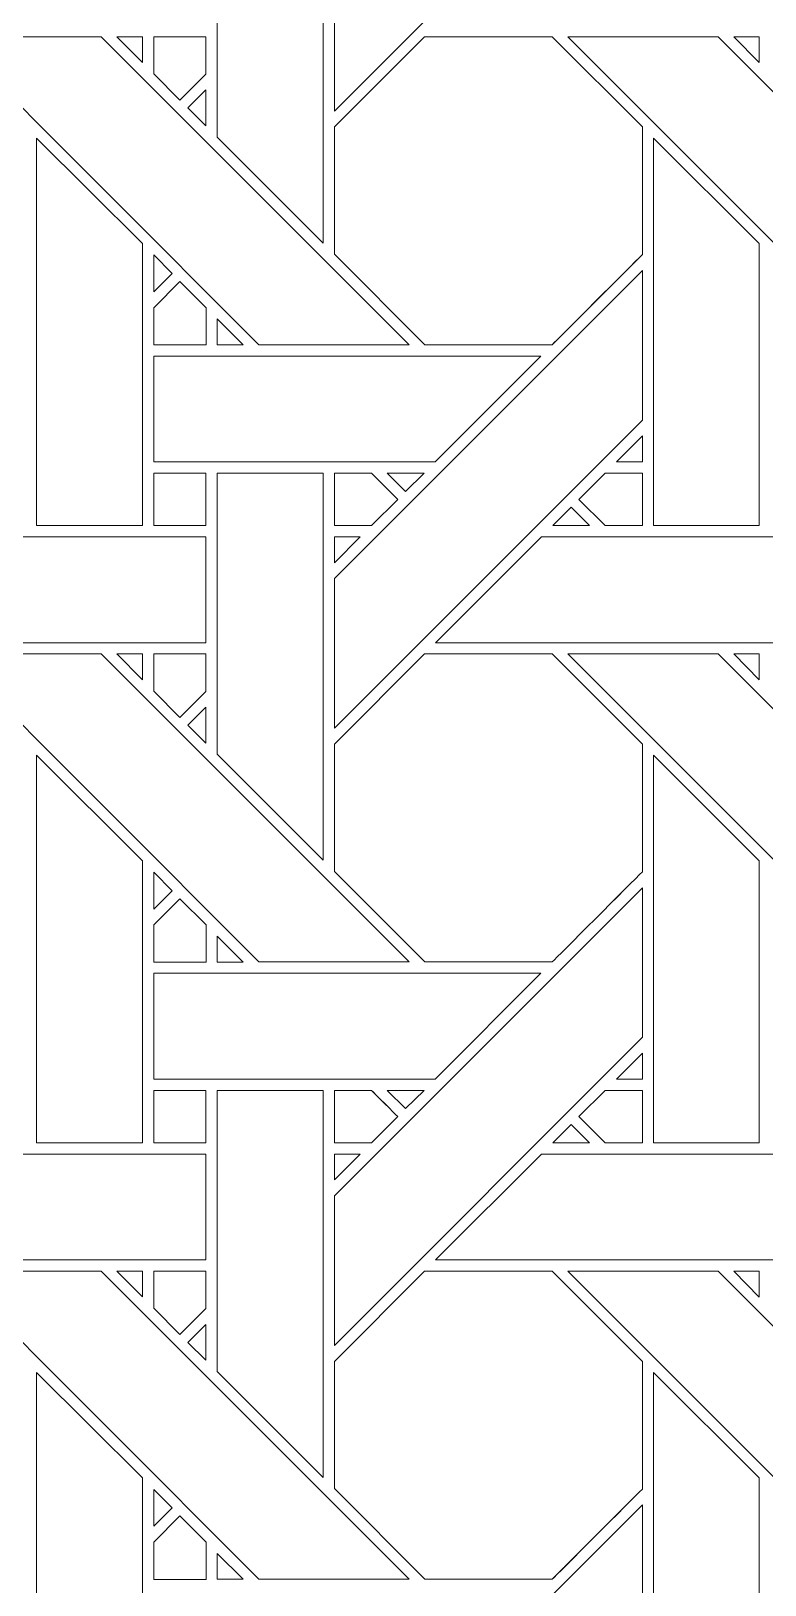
# Model space of a CAD drawing. Header units: inches. Extents: x 2.4 to 22.4, y -0.9 to 19.1.
# Drawn here: x 18.795 to 19.924, y 6.477 to 8.866 of the extents above; entities that cross this region are included whole.
import ezdxf

# ---------------------------------------------------------------- set-up
doc = ezdxf.new("R2010")
doc.units = ezdxf.units.IN
doc.header["$MEASUREMENT"] = 0
doc.layers.add('Design', color=7, linetype='Continuous', lineweight=0)

msp = doc.modelspace()

# ---------------------------------------------------------------- linework, layer by layer
at = {"layer": 'Design'}
for points, knots in [([(2.3829, 19.0948), (2.3829, 19.0948), (2.3829, -0.9052), (2.3829, -0.9052), (2.3829, -0.9052), (22.3829, -0.9052), (22.3829, -0.9052), (22.3829, -0.9052), (22.3829, 19.0948), (22.3829, 19.0948), (22.3829, 19.0948), (2.3829, 19.0948), (2.3829, 19.0948)], [0, 0, 0, 0, 1, 1, 1, 2, 2, 2, 3, 3, 3, 4, 4, 4, 4]), ([(3.3653, 18.1123), (3.3653, 18.1123), (3.3653, 0.0772), (3.3653, 0.0772), (3.3653, 0.0772), (21.4004, 0.0772), (21.4004, 0.0772), (21.4004, 0.0772), (21.4004, 18.1123), (21.4004, 18.1123), (21.4004, 18.1123), (3.3653, 18.1123), (3.3653, 18.1123)], [0, 0, 0, 0, 1, 1, 1, 2, 2, 2, 3, 3, 3, 4, 4, 4, 4]), ([(19.7352, 9.2166), (19.7352, 9.2166), (19.2615, 8.743), (19.2615, 8.743), (19.2615, 8.743), (19.2615, 8.9731), (19.2615, 8.9731), (19.2615, 8.9731), (19.7352, 9.4467), (19.7352, 9.4467), (19.7352, 9.4467), (19.7352, 9.2166), (19.7352, 9.2166)], [0, 0, 0, 0, 1, 1, 1, 2, 2, 2, 3, 3, 3, 4, 4, 4, 4]), ([(19.2443, 8.5401), (19.2443, 8.5401), (19.0814, 8.703), (19.0814, 8.703), (19.0814, 8.703), (19.0814, 9.1352), (19.0814, 9.1352), (19.0814, 9.1352), (19.2443, 9.1352), (19.2443, 9.1352), (19.2443, 9.1352), (19.2443, 8.5401), (19.2443, 8.5401)], [0, 0, 0, 0, 1, 1, 1, 2, 2, 2, 3, 3, 3, 4, 4, 4, 4]), ([(19.1455, 8.3837), (19.1455, 8.3837), (18.6719, 8.8573), (18.6719, 8.8573), (18.6719, 8.8573), (18.9029, 8.8573), (18.9029, 8.8573), (18.9029, 8.8573), (19.3765, 8.3837), (19.3765, 8.3837), (19.3765, 8.3837), (19.1455, 8.3837), (19.1455, 8.3837)], [0, 0, 0, 0, 1, 1, 1, 2, 2, 2, 3, 3, 3, 4, 4, 4, 4]), ([(18.9664, 8.8573), (18.9664, 8.8573), (18.9664, 8.8175), (18.9664, 8.8175), (18.9664, 8.8175), (18.927, 8.8573), (18.927, 8.8573), (18.927, 8.8573), (18.9664, 8.8573), (18.9664, 8.8573)], [0, 0, 0, 0, 1, 1, 1, 2, 2, 2, 3, 3, 3, 3]), ([(19.0639, 8.8573), (19.0639, 8.8573), (19.0639, 8.7997), (19.0639, 8.7997), (19.0639, 8.7997), (19.024, 8.7598), (19.024, 8.7598), (19.024, 8.7598), (18.9837, 8.8001), (18.9837, 8.8001), (18.9837, 8.8001), (18.9837, 8.8573), (18.9837, 8.8573), (18.9837, 8.8573), (19.0639, 8.8573), (19.0639, 8.8573)], [0, 0, 0, 0, 1, 1, 1, 2, 2, 2, 3, 3, 3, 4, 4, 4, 5, 5, 5, 5]), ([(19.024, 8.7598), (19.024, 8.7598), (18.9837, 8.8001), (18.9837, 8.8001), (18.9837, 8.8001), (18.9837, 8.8573), (18.9837, 8.8573), (18.9837, 8.8573), (19.0639, 8.8573), (19.0639, 8.8573), (19.0639, 8.8573), (19.0639, 8.7997), (19.0639, 8.7997), (19.0639, 8.7997), (19.024, 8.7598), (19.024, 8.7598)], [0, 0, 0, 0, 1, 1, 1, 2, 2, 2, 3, 3, 3, 4, 4, 4, 5, 5, 5, 5]), ([(19.4002, 8.8573), (19.4002, 8.8573), (19.5965, 8.8573), (19.5965, 8.8573), (19.5965, 8.8573), (19.7352, 8.7186), (19.7352, 8.7186), (19.7352, 8.7186), (19.7352, 8.5224), (19.7352, 8.5224), (19.7174, 8.5045), (19.6055, 8.3927), (19.5965, 8.3837), (19.5965, 8.3837), (19.4008, 8.3837), (19.4008, 8.3837), (19.4008, 8.3837), (19.2615, 8.5229), (19.2615, 8.5229), (19.2615, 8.5229), (19.2615, 8.7186), (19.2615, 8.7186), (19.2615, 8.7186), (19.4002, 8.8573), (19.4002, 8.8573)], [0, 0, 0, 0, 1, 1, 1, 2, 2, 2, 3, 3, 3, 4, 4, 4, 5, 5, 5, 6, 6, 6, 7, 7, 7, 8, 8, 8, 8]), ([(19.7352, 8.5224), (19.7171, 8.5042), (19.6053, 8.3925), (19.5965, 8.3837), (19.5965, 8.3837), (19.4008, 8.3837), (19.4008, 8.3837), (19.4008, 8.3837), (19.2615, 8.5229), (19.2615, 8.5229), (19.2615, 8.5229), (19.2615, 8.7186), (19.2615, 8.7186), (19.2615, 8.7186), (19.4002, 8.8573), (19.4002, 8.8573), (19.4002, 8.8573), (19.5965, 8.8573), (19.5965, 8.8573), (19.5965, 8.8573), (19.7352, 8.7186), (19.7352, 8.7186), (19.7352, 8.7186), (19.7352, 8.5224), (19.7352, 8.5224)], [0, 0, 0, 0, 1, 1, 1, 2, 2, 2, 3, 3, 3, 4, 4, 4, 5, 5, 5, 6, 6, 6, 7, 7, 7, 8, 8, 8, 8]), ([(20.0942, 8.3837), (20.0942, 8.3837), (19.6206, 8.8573), (19.6206, 8.8573), (19.6206, 8.8573), (19.8516, 8.8573), (19.8516, 8.8573), (19.8516, 8.8573), (20.3252, 8.3837), (20.3252, 8.3837), (20.3252, 8.3837), (20.0942, 8.3837), (20.0942, 8.3837)], [0, 0, 0, 0, 1, 1, 1, 2, 2, 2, 3, 3, 3, 4, 4, 4, 4]), ([(19.9151, 8.8573), (19.9151, 8.8573), (19.9151, 8.8175), (19.9151, 8.8175), (19.9151, 8.8175), (19.8757, 8.8573), (19.8757, 8.8573), (19.8757, 8.8573), (19.9151, 8.8573), (19.9151, 8.8573)], [0, 0, 0, 0, 1, 1, 1, 2, 2, 2, 3, 3, 3, 3]), ([(19.0639, 8.7755), (19.0639, 8.7755), (19.0639, 8.7203), (19.0639, 8.7203), (19.0639, 8.7203), (19.0361, 8.7477), (19.0361, 8.7477), (19.0361, 8.7477), (19.0639, 8.7755), (19.0639, 8.7755)], [0, 0, 0, 0, 1, 1, 1, 2, 2, 2, 3, 3, 3, 3]), ([(18.8036, 8.1057), (18.8036, 8.1057), (18.8036, 8.7015), (18.8036, 8.7015), (18.8036, 8.7015), (18.9663, 8.5394), (18.9663, 8.5394), (18.9663, 8.5394), (18.9663, 8.1057), (18.9663, 8.1057), (18.9663, 8.1057), (18.8036, 8.1057), (18.8036, 8.1057)], [0, 0, 0, 0, 1, 1, 1, 2, 2, 2, 3, 3, 3, 4, 4, 4, 4]), ([(19.7523, 8.1057), (19.7523, 8.1057), (19.7523, 8.7015), (19.7523, 8.7015), (19.7523, 8.7015), (19.9151, 8.5394), (19.9151, 8.5394), (19.9151, 8.5394), (19.9151, 8.1057), (19.9151, 8.1057), (19.9151, 8.1057), (19.7523, 8.1057), (19.7523, 8.1057)], [0, 0, 0, 0, 1, 1, 1, 2, 2, 2, 3, 3, 3, 4, 4, 4, 4]), ([(18.9836, 8.4651), (18.9836, 8.4651), (18.9836, 8.5219), (18.9836, 8.5219), (18.9836, 8.5219), (19.0118, 8.4933), (19.0118, 8.4933), (19.0118, 8.4933), (18.9836, 8.4651), (18.9836, 8.4651)], [0, 0, 0, 0, 1, 1, 1, 2, 2, 2, 3, 3, 3, 3]), ([(18.9837, 8.3834), (18.9837, 8.3834), (18.9837, 8.4407), (18.9837, 8.4407), (18.9837, 8.4407), (19.024, 8.4811), (19.024, 8.4811), (19.024, 8.4811), (19.0643, 8.4407), (19.0643, 8.4407), (19.0643, 8.4407), (19.0643, 8.3834), (19.0643, 8.3834), (19.0643, 8.3834), (18.9837, 8.3834), (18.9837, 8.3834)], [0, 0, 0, 0, 1, 1, 1, 2, 2, 2, 3, 3, 3, 4, 4, 4, 5, 5, 5, 5]), ([(19.024, 8.4811), (19.024, 8.4811), (19.0643, 8.4407), (19.0643, 8.4407), (19.0643, 8.4407), (19.0643, 8.3834), (19.0643, 8.3834), (19.0643, 8.3834), (18.9837, 8.3834), (18.9837, 8.3834), (18.9837, 8.3834), (18.9837, 8.4407), (18.9837, 8.4407), (18.9837, 8.4407), (19.024, 8.4811), (19.024, 8.4811)], [0, 0, 0, 0, 1, 1, 1, 2, 2, 2, 3, 3, 3, 4, 4, 4, 5, 5, 5, 5]), ([(19.7352, 8.2679), (19.7352, 8.2679), (19.2615, 7.7943), (19.2615, 7.7943), (19.2615, 7.7943), (19.2615, 8.0244), (19.2615, 8.0244), (19.2615, 8.0244), (19.7352, 8.498), (19.7352, 8.498), (19.7352, 8.498), (19.7352, 8.2679), (19.7352, 8.2679)], [0, 0, 0, 0, 1, 1, 1, 2, 2, 2, 3, 3, 3, 4, 4, 4, 4]), ([(19.0815, 8.3837), (19.0815, 8.3837), (19.0815, 8.4235), (19.0815, 8.4235), (19.0815, 8.4235), (19.1213, 8.3837), (19.1213, 8.3837), (19.1213, 8.3837), (19.0815, 8.3837), (19.0815, 8.3837)], [0, 0, 0, 0, 1, 1, 1, 2, 2, 2, 3, 3, 3, 3]), ([(18.9836, 8.2037), (18.9836, 8.2037), (18.9836, 8.3664), (18.9836, 8.3664), (18.9836, 8.3664), (19.5793, 8.3664), (19.5793, 8.3664), (19.5793, 8.3664), (19.4166, 8.2037), (19.4166, 8.2037), (19.4166, 8.2037), (18.9836, 8.2037), (18.9836, 8.2037)], [0, 0, 0, 0, 1, 1, 1, 2, 2, 2, 3, 3, 3, 4, 4, 4, 4]), ([(19.6954, 8.2038), (19.6954, 8.2038), (19.7352, 8.2435), (19.7352, 8.2435), (19.7352, 8.2435), (19.7352, 8.2038), (19.7352, 8.2038), (19.7352, 8.2038), (19.6954, 8.2038), (19.6954, 8.2038)], [0, 0, 0, 0, 1, 1, 1, 2, 2, 2, 3, 3, 3, 3]), ([(18.9837, 8.1865), (18.9837, 8.1865), (19.0639, 8.1865), (19.0639, 8.1865), (19.0639, 8.1865), (19.0639, 8.1057), (19.0639, 8.1057), (19.0639, 8.1057), (18.9837, 8.1057), (18.9837, 8.1057), (18.9837, 8.1057), (18.9837, 8.1865), (18.9837, 8.1865)], [0, 0, 0, 0, 1, 1, 1, 2, 2, 2, 3, 3, 3, 4, 4, 4, 4]), ([(18.9837, 8.1057), (18.9837, 8.1057), (18.9837, 8.1865), (18.9837, 8.1865), (18.9837, 8.1865), (19.0639, 8.1865), (19.0639, 8.1865), (19.0639, 8.1865), (19.0639, 8.1057), (19.0639, 8.1057), (19.0639, 8.1057), (18.9837, 8.1057), (18.9837, 8.1057)], [0, 0, 0, 0, 1, 1, 1, 2, 2, 2, 3, 3, 3, 4, 4, 4, 4]), ([(19.2443, 7.5914), (19.2443, 7.5914), (19.0814, 7.7543), (19.0814, 7.7543), (19.0814, 7.7543), (19.0814, 8.1865), (19.0814, 8.1865), (19.0814, 8.1865), (19.2443, 8.1865), (19.2443, 8.1865), (19.2443, 8.1865), (19.2443, 7.5914), (19.2443, 7.5914)], [0, 0, 0, 0, 1, 1, 1, 2, 2, 2, 3, 3, 3, 4, 4, 4, 4]), ([(19.3186, 8.1865), (19.3237, 8.1813), (19.3545, 8.1505), (19.3589, 8.1461), (19.3589, 8.1461), (19.3185, 8.1057), (19.3185, 8.1057), (19.3185, 8.1057), (19.2615, 8.1057), (19.2615, 8.1057), (19.2615, 8.1057), (19.2615, 8.1865), (19.2615, 8.1865), (19.2615, 8.1865), (19.3186, 8.1865), (19.3186, 8.1865)], [0, 0, 0, 0, 1, 1, 1, 2, 2, 2, 3, 3, 3, 4, 4, 4, 5, 5, 5, 5]), ([(19.2615, 8.1057), (19.2615, 8.1057), (19.2615, 8.1865), (19.2615, 8.1865), (19.2615, 8.1865), (19.3186, 8.1865), (19.3186, 8.1865), (19.3239, 8.1812), (19.3547, 8.1503), (19.3589, 8.1461), (19.3589, 8.1461), (19.3185, 8.1057), (19.3185, 8.1057), (19.3185, 8.1057), (19.2615, 8.1057), (19.2615, 8.1057)], [0, 0, 0, 0, 1, 1, 1, 2, 2, 2, 3, 3, 3, 4, 4, 4, 5, 5, 5, 5]), ([(19.3429, 8.1865), (19.3429, 8.1865), (19.3994, 8.1865), (19.3994, 8.1865), (19.3994, 8.1865), (19.3711, 8.1583), (19.3711, 8.1583), (19.3711, 8.1583), (19.3429, 8.1865), (19.3429, 8.1865)], [0, 0, 0, 0, 1, 1, 1, 2, 2, 2, 3, 3, 3, 3]), ([(19.6781, 8.1057), (19.6781, 8.1057), (19.6377, 8.1461), (19.6377, 8.1461), (19.6377, 8.1461), (19.6782, 8.1865), (19.6782, 8.1865), (19.6782, 8.1865), (19.7352, 8.1865), (19.7352, 8.1865), (19.7352, 8.1865), (19.7352, 8.1057), (19.7352, 8.1057), (19.7352, 8.1057), (19.6781, 8.1057), (19.6781, 8.1057)], [0, 0, 0, 0, 1, 1, 1, 2, 2, 2, 3, 3, 3, 4, 4, 4, 5, 5, 5, 5]), ([(19.7352, 8.1057), (19.7352, 8.1057), (19.6781, 8.1057), (19.6781, 8.1057), (19.6781, 8.1057), (19.6377, 8.1461), (19.6377, 8.1461), (19.6377, 8.1461), (19.6782, 8.1865), (19.6782, 8.1865), (19.6782, 8.1865), (19.7352, 8.1865), (19.7352, 8.1865), (19.7352, 8.1865), (19.7352, 8.1057), (19.7352, 8.1057)], [0, 0, 0, 0, 1, 1, 1, 2, 2, 2, 3, 3, 3, 4, 4, 4, 5, 5, 5, 5]), ([(19.5973, 8.1057), (19.5973, 8.1057), (19.6256, 8.1339), (19.6256, 8.1339), (19.6256, 8.1339), (19.6538, 8.1057), (19.6538, 8.1057), (19.6538, 8.1057), (19.5973, 8.1057), (19.5973, 8.1057)], [0, 0, 0, 0, 1, 1, 1, 2, 2, 2, 3, 3, 3, 3]), ([(19.0639, 8.0885), (19.0639, 8.0885), (19.0639, 7.9257), (19.0639, 7.9257), (19.0639, 7.9257), (18.4686, 7.9257), (18.4686, 7.9257), (18.4686, 7.9257), (18.6314, 8.0885), (18.6314, 8.0885), (18.6314, 8.0885), (19.0639, 8.0885), (19.0639, 8.0885)], [0, 0, 0, 0, 1, 1, 1, 2, 2, 2, 3, 3, 3, 4, 4, 4, 4]), ([(19.3013, 8.0885), (19.3013, 8.0885), (19.2615, 8.0487), (19.2615, 8.0487), (19.2615, 8.0487), (19.2615, 8.0885), (19.2615, 8.0885), (19.2615, 8.0885), (19.3013, 8.0885), (19.3013, 8.0885)], [0, 0, 0, 0, 1, 1, 1, 2, 2, 2, 3, 3, 3, 3]), ([(20.0126, 8.0885), (20.0126, 8.0885), (20.0126, 7.9257), (20.0126, 7.9257), (20.0126, 7.9257), (19.4173, 7.9257), (19.4173, 7.9257), (19.4173, 7.9257), (19.5802, 8.0885), (19.5802, 8.0885), (19.5802, 8.0885), (20.0126, 8.0885), (20.0126, 8.0885)], [0, 0, 0, 0, 1, 1, 1, 2, 2, 2, 3, 3, 3, 4, 4, 4, 4]), ([(19.1455, 7.435), (19.1455, 7.435), (18.6719, 7.9086), (18.6719, 7.9086), (18.6719, 7.9086), (18.9029, 7.9086), (18.9029, 7.9086), (18.9029, 7.9086), (19.3765, 7.435), (19.3765, 7.435), (19.3765, 7.435), (19.1455, 7.435), (19.1455, 7.435)], [0, 0, 0, 0, 1, 1, 1, 2, 2, 2, 3, 3, 3, 4, 4, 4, 4]), ([(18.9664, 7.9086), (18.9664, 7.9086), (18.9664, 7.8688), (18.9664, 7.8688), (18.9664, 7.8688), (18.927, 7.9086), (18.927, 7.9086), (18.927, 7.9086), (18.9664, 7.9086), (18.9664, 7.9086)], [0, 0, 0, 0, 1, 1, 1, 2, 2, 2, 3, 3, 3, 3]), ([(19.0639, 7.9086), (19.0639, 7.9086), (19.0639, 7.851), (19.0639, 7.851), (19.0639, 7.851), (19.024, 7.811), (19.024, 7.811), (19.024, 7.811), (18.9837, 7.8514), (18.9837, 7.8514), (18.9837, 7.8514), (18.9837, 7.9086), (18.9837, 7.9086), (18.9837, 7.9086), (19.0639, 7.9086), (19.0639, 7.9086)], [0, 0, 0, 0, 1, 1, 1, 2, 2, 2, 3, 3, 3, 4, 4, 4, 5, 5, 5, 5]), ([(19.024, 7.811), (19.024, 7.811), (18.9837, 7.8514), (18.9837, 7.8514), (18.9837, 7.8514), (18.9837, 7.9086), (18.9837, 7.9086), (18.9837, 7.9086), (19.0639, 7.9086), (19.0639, 7.9086), (19.0639, 7.9086), (19.0639, 7.851), (19.0639, 7.851), (19.0639, 7.851), (19.024, 7.811), (19.024, 7.811)], [0, 0, 0, 0, 1, 1, 1, 2, 2, 2, 3, 3, 3, 4, 4, 4, 5, 5, 5, 5]), ([(19.4002, 7.9086), (19.4002, 7.9086), (19.5965, 7.9086), (19.5965, 7.9086), (19.5965, 7.9086), (19.7352, 7.7699), (19.7352, 7.7699), (19.7352, 7.7699), (19.7352, 7.5737), (19.7352, 7.5737), (19.7174, 7.5557), (19.6055, 7.444), (19.5965, 7.435), (19.5965, 7.435), (19.4008, 7.435), (19.4008, 7.435), (19.4008, 7.435), (19.2615, 7.5742), (19.2615, 7.5742), (19.2615, 7.5742), (19.2615, 7.7699), (19.2615, 7.7699), (19.2615, 7.7699), (19.4002, 7.9086), (19.4002, 7.9086)], [0, 0, 0, 0, 1, 1, 1, 2, 2, 2, 3, 3, 3, 4, 4, 4, 5, 5, 5, 6, 6, 6, 7, 7, 7, 8, 8, 8, 8]), ([(19.7352, 7.5737), (19.7175, 7.5558), (19.6055, 7.444), (19.5965, 7.435), (19.5965, 7.435), (19.4008, 7.435), (19.4008, 7.435), (19.4008, 7.435), (19.2615, 7.5742), (19.2615, 7.5742), (19.2615, 7.5742), (19.2615, 7.7699), (19.2615, 7.7699), (19.2615, 7.7699), (19.4002, 7.9086), (19.4002, 7.9086), (19.4002, 7.9086), (19.5965, 7.9086), (19.5965, 7.9086), (19.5965, 7.9086), (19.7352, 7.7699), (19.7352, 7.7699), (19.7352, 7.7699), (19.7352, 7.5737), (19.7352, 7.5737)], [0, 0, 0, 0, 1, 1, 1, 2, 2, 2, 3, 3, 3, 4, 4, 4, 5, 5, 5, 6, 6, 6, 7, 7, 7, 8, 8, 8, 8]), ([(20.0942, 7.435), (20.0942, 7.435), (19.6206, 7.9086), (19.6206, 7.9086), (19.6206, 7.9086), (19.8516, 7.9086), (19.8516, 7.9086), (19.8516, 7.9086), (20.3252, 7.435), (20.3252, 7.435), (20.3252, 7.435), (20.0942, 7.435), (20.0942, 7.435)], [0, 0, 0, 0, 1, 1, 1, 2, 2, 2, 3, 3, 3, 4, 4, 4, 4]), ([(19.9151, 7.9086), (19.9151, 7.9086), (19.9151, 7.8688), (19.9151, 7.8688), (19.9151, 7.8688), (19.8757, 7.9086), (19.8757, 7.9086), (19.8757, 7.9086), (19.9151, 7.9086), (19.9151, 7.9086)], [0, 0, 0, 0, 1, 1, 1, 2, 2, 2, 3, 3, 3, 3]), ([(19.0639, 7.8268), (19.0639, 7.8268), (19.0639, 7.7716), (19.0639, 7.7716), (19.0639, 7.7716), (19.0361, 7.799), (19.0361, 7.799), (19.0361, 7.799), (19.0639, 7.8268), (19.0639, 7.8268)], [0, 0, 0, 0, 1, 1, 1, 2, 2, 2, 3, 3, 3, 3]), ([(18.8036, 7.157), (18.8036, 7.157), (18.8036, 7.7528), (18.8036, 7.7528), (18.8036, 7.7528), (18.9663, 7.5906), (18.9663, 7.5906), (18.9663, 7.5906), (18.9663, 7.157), (18.9663, 7.157), (18.9663, 7.157), (18.8036, 7.157), (18.8036, 7.157)], [0, 0, 0, 0, 1, 1, 1, 2, 2, 2, 3, 3, 3, 4, 4, 4, 4]), ([(19.7523, 7.157), (19.7523, 7.157), (19.7523, 7.7528), (19.7523, 7.7528), (19.7523, 7.7528), (19.9151, 7.5906), (19.9151, 7.5906), (19.9151, 7.5906), (19.9151, 7.157), (19.9151, 7.157), (19.9151, 7.157), (19.7523, 7.157), (19.7523, 7.157)], [0, 0, 0, 0, 1, 1, 1, 2, 2, 2, 3, 3, 3, 4, 4, 4, 4]), ([(18.9836, 7.5164), (18.9836, 7.5164), (18.9836, 7.5732), (18.9836, 7.5732), (18.9836, 7.5732), (19.0118, 7.5446), (19.0118, 7.5446), (19.0118, 7.5446), (18.9836, 7.5164), (18.9836, 7.5164)], [0, 0, 0, 0, 1, 1, 1, 2, 2, 2, 3, 3, 3, 3]), ([(19.7352, 7.3192), (19.7352, 7.3192), (19.2615, 6.8455), (19.2615, 6.8455), (19.2615, 6.8455), (19.2615, 7.0756), (19.2615, 7.0756), (19.2615, 7.0756), (19.7352, 7.5492), (19.7352, 7.5492), (19.7352, 7.5492), (19.7352, 7.3192), (19.7352, 7.3192)], [0, 0, 0, 0, 1, 1, 1, 2, 2, 2, 3, 3, 3, 4, 4, 4, 4]), ([(18.9837, 7.4347), (18.9837, 7.4347), (18.9837, 7.492), (18.9837, 7.492), (18.9837, 7.492), (19.024, 7.5323), (19.024, 7.5323), (19.024, 7.5323), (19.0643, 7.492), (19.0643, 7.492), (19.0643, 7.492), (19.0643, 7.4347), (19.0643, 7.4347), (19.0643, 7.4347), (18.9837, 7.4347), (18.9837, 7.4347)], [0, 0, 0, 0, 1, 1, 1, 2, 2, 2, 3, 3, 3, 4, 4, 4, 5, 5, 5, 5]), ([(19.024, 7.5323), (19.024, 7.5323), (19.0643, 7.492), (19.0643, 7.492), (19.0643, 7.492), (19.0643, 7.4347), (19.0643, 7.4347), (19.0643, 7.4347), (18.9837, 7.4347), (18.9837, 7.4347), (18.9837, 7.4347), (18.9837, 7.492), (18.9837, 7.492), (18.9837, 7.492), (19.024, 7.5323), (19.024, 7.5323)], [0, 0, 0, 0, 1, 1, 1, 2, 2, 2, 3, 3, 3, 4, 4, 4, 5, 5, 5, 5]), ([(19.0815, 7.4349), (19.0815, 7.4349), (19.0815, 7.4747), (19.0815, 7.4747), (19.0815, 7.4747), (19.1213, 7.4349), (19.1213, 7.4349), (19.1213, 7.4349), (19.0815, 7.4349), (19.0815, 7.4349)], [0, 0, 0, 0, 1, 1, 1, 2, 2, 2, 3, 3, 3, 3]), ([(18.9836, 7.255), (18.9836, 7.255), (18.9836, 7.4177), (18.9836, 7.4177), (18.9836, 7.4177), (19.5793, 7.4177), (19.5793, 7.4177), (19.5793, 7.4177), (19.4166, 7.255), (19.4166, 7.255), (19.4166, 7.255), (18.9836, 7.255), (18.9836, 7.255)], [0, 0, 0, 0, 1, 1, 1, 2, 2, 2, 3, 3, 3, 4, 4, 4, 4]), ([(19.6954, 7.255), (19.6954, 7.255), (19.7352, 7.2948), (19.7352, 7.2948), (19.7352, 7.2948), (19.7352, 7.255), (19.7352, 7.255), (19.7352, 7.255), (19.6954, 7.255), (19.6954, 7.255)], [0, 0, 0, 0, 1, 1, 1, 2, 2, 2, 3, 3, 3, 3]), ([(18.9837, 7.2377), (18.9837, 7.2377), (19.0639, 7.2377), (19.0639, 7.2377), (19.0639, 7.2377), (19.0639, 7.1569), (19.0639, 7.1569), (19.0639, 7.1569), (18.9837, 7.1569), (18.9837, 7.1569), (18.9837, 7.1569), (18.9837, 7.2377), (18.9837, 7.2377)], [0, 0, 0, 0, 1, 1, 1, 2, 2, 2, 3, 3, 3, 4, 4, 4, 4]), ([(18.9837, 7.1569), (18.9837, 7.1569), (18.9837, 7.2377), (18.9837, 7.2377), (18.9837, 7.2377), (19.0639, 7.2377), (19.0639, 7.2377), (19.0639, 7.2377), (19.0639, 7.1569), (19.0639, 7.1569), (19.0639, 7.1569), (18.9837, 7.1569), (18.9837, 7.1569)], [0, 0, 0, 0, 1, 1, 1, 2, 2, 2, 3, 3, 3, 4, 4, 4, 4]), ([(19.2443, 6.6426), (19.2443, 6.6426), (19.0814, 6.8055), (19.0814, 6.8055), (19.0814, 6.8055), (19.0814, 7.2377), (19.0814, 7.2377), (19.0814, 7.2377), (19.2443, 7.2377), (19.2443, 7.2377), (19.2443, 7.2377), (19.2443, 6.6426), (19.2443, 6.6426)], [0, 0, 0, 0, 1, 1, 1, 2, 2, 2, 3, 3, 3, 4, 4, 4, 4]), ([(19.3186, 7.2377), (19.3237, 7.2326), (19.3545, 7.2018), (19.3589, 7.1974), (19.3589, 7.1974), (19.3185, 7.1569), (19.3185, 7.1569), (19.3185, 7.1569), (19.2615, 7.1569), (19.2615, 7.1569), (19.2615, 7.1569), (19.2615, 7.2377), (19.2615, 7.2377), (19.2615, 7.2377), (19.3186, 7.2377), (19.3186, 7.2377)], [0, 0, 0, 0, 1, 1, 1, 2, 2, 2, 3, 3, 3, 4, 4, 4, 5, 5, 5, 5]), ([(19.2615, 7.1569), (19.2615, 7.1569), (19.2615, 7.2377), (19.2615, 7.2377), (19.2615, 7.2377), (19.3186, 7.2377), (19.3186, 7.2377), (19.3239, 7.2324), (19.3547, 7.2016), (19.3589, 7.1974), (19.3589, 7.1974), (19.3185, 7.1569), (19.3185, 7.1569), (19.3185, 7.1569), (19.2615, 7.1569), (19.2615, 7.1569)], [0, 0, 0, 0, 1, 1, 1, 2, 2, 2, 3, 3, 3, 4, 4, 4, 5, 5, 5, 5]), ([(19.3429, 7.2377), (19.3429, 7.2377), (19.3994, 7.2377), (19.3994, 7.2377), (19.3994, 7.2377), (19.3711, 7.2096), (19.3711, 7.2096), (19.3711, 7.2096), (19.3429, 7.2377), (19.3429, 7.2377)], [0, 0, 0, 0, 1, 1, 1, 2, 2, 2, 3, 3, 3, 3]), ([(19.6781, 7.1569), (19.6781, 7.1569), (19.6377, 7.1973), (19.6377, 7.1973), (19.6377, 7.1973), (19.6782, 7.2377), (19.6782, 7.2377), (19.6782, 7.2377), (19.7352, 7.2377), (19.7352, 7.2377), (19.7352, 7.2377), (19.7352, 7.1569), (19.7352, 7.1569), (19.7352, 7.1569), (19.6781, 7.1569), (19.6781, 7.1569)], [0, 0, 0, 0, 1, 1, 1, 2, 2, 2, 3, 3, 3, 4, 4, 4, 5, 5, 5, 5]), ([(19.7352, 7.1569), (19.7352, 7.1569), (19.6781, 7.1569), (19.6781, 7.1569), (19.6781, 7.1569), (19.6377, 7.1973), (19.6377, 7.1973), (19.6377, 7.1973), (19.6782, 7.2377), (19.6782, 7.2377), (19.6782, 7.2377), (19.7352, 7.2377), (19.7352, 7.2377), (19.7352, 7.2377), (19.7352, 7.1569), (19.7352, 7.1569)], [0, 0, 0, 0, 1, 1, 1, 2, 2, 2, 3, 3, 3, 4, 4, 4, 5, 5, 5, 5]), ([(19.5973, 7.157), (19.5973, 7.157), (19.6256, 7.1852), (19.6256, 7.1852), (19.6256, 7.1852), (19.6538, 7.157), (19.6538, 7.157), (19.6538, 7.157), (19.5973, 7.157), (19.5973, 7.157)], [0, 0, 0, 0, 1, 1, 1, 2, 2, 2, 3, 3, 3, 3]), ([(19.0639, 7.1398), (19.0639, 7.1398), (19.0639, 6.977), (19.0639, 6.977), (19.0639, 6.977), (18.4686, 6.977), (18.4686, 6.977), (18.4686, 6.977), (18.6314, 7.1398), (18.6314, 7.1398), (18.6314, 7.1398), (19.0639, 7.1398), (19.0639, 7.1398)], [0, 0, 0, 0, 1, 1, 1, 2, 2, 2, 3, 3, 3, 4, 4, 4, 4]), ([(19.3013, 7.1398), (19.3013, 7.1398), (19.2615, 7.1), (19.2615, 7.1), (19.2615, 7.1), (19.2615, 7.1398), (19.2615, 7.1398), (19.2615, 7.1398), (19.3013, 7.1398), (19.3013, 7.1398)], [0, 0, 0, 0, 1, 1, 1, 2, 2, 2, 3, 3, 3, 3]), ([(20.0126, 7.1398), (20.0126, 7.1398), (20.0126, 6.977), (20.0126, 6.977), (20.0126, 6.977), (19.4173, 6.977), (19.4173, 6.977), (19.4173, 6.977), (19.5802, 7.1398), (19.5802, 7.1398), (19.5802, 7.1398), (20.0126, 7.1398), (20.0126, 7.1398)], [0, 0, 0, 0, 1, 1, 1, 2, 2, 2, 3, 3, 3, 4, 4, 4, 4]), ([(19.1455, 6.4862), (19.1455, 6.4862), (18.6719, 6.9599), (18.6719, 6.9599), (18.6719, 6.9599), (18.9029, 6.9599), (18.9029, 6.9599), (18.9029, 6.9599), (19.3765, 6.4862), (19.3765, 6.4862), (19.3765, 6.4862), (19.1455, 6.4862), (19.1455, 6.4862)], [0, 0, 0, 0, 1, 1, 1, 2, 2, 2, 3, 3, 3, 4, 4, 4, 4]), ([(18.9664, 6.9599), (18.9664, 6.9599), (18.9664, 6.9201), (18.9664, 6.9201), (18.9664, 6.9201), (18.927, 6.9599), (18.927, 6.9599), (18.927, 6.9599), (18.9664, 6.9599), (18.9664, 6.9599)], [0, 0, 0, 0, 1, 1, 1, 2, 2, 2, 3, 3, 3, 3]), ([(19.0639, 6.9599), (19.0639, 6.9599), (19.0639, 6.9023), (19.0639, 6.9023), (19.0639, 6.9023), (19.024, 6.8623), (19.024, 6.8623), (19.024, 6.8623), (18.9837, 6.9027), (18.9837, 6.9027), (18.9837, 6.9027), (18.9837, 6.9599), (18.9837, 6.9599), (18.9837, 6.9599), (19.0639, 6.9599), (19.0639, 6.9599)], [0, 0, 0, 0, 1, 1, 1, 2, 2, 2, 3, 3, 3, 4, 4, 4, 5, 5, 5, 5]), ([(19.024, 6.8623), (19.024, 6.8623), (18.9837, 6.9027), (18.9837, 6.9027), (18.9837, 6.9027), (18.9837, 6.9599), (18.9837, 6.9599), (18.9837, 6.9599), (19.0639, 6.9599), (19.0639, 6.9599), (19.0639, 6.9599), (19.0639, 6.9023), (19.0639, 6.9023), (19.0639, 6.9023), (19.024, 6.8623), (19.024, 6.8623)], [0, 0, 0, 0, 1, 1, 1, 2, 2, 2, 3, 3, 3, 4, 4, 4, 5, 5, 5, 5]), ([(19.4002, 6.9598), (19.4002, 6.9598), (19.5965, 6.9598), (19.5965, 6.9598), (19.5965, 6.9598), (19.7352, 6.8211), (19.7352, 6.8211), (19.7352, 6.8211), (19.7352, 6.6249), (19.7352, 6.6249), (19.7174, 6.607), (19.6055, 6.4952), (19.5965, 6.4862), (19.5965, 6.4862), (19.4008, 6.4862), (19.4008, 6.4862), (19.4008, 6.4862), (19.2615, 6.6255), (19.2615, 6.6255), (19.2615, 6.6255), (19.2615, 6.8211), (19.2615, 6.8211), (19.2615, 6.8211), (19.4002, 6.9598), (19.4002, 6.9598)], [0, 0, 0, 0, 1, 1, 1, 2, 2, 2, 3, 3, 3, 4, 4, 4, 5, 5, 5, 6, 6, 6, 7, 7, 7, 8, 8, 8, 8]), ([(19.7352, 6.6249), (19.7171, 6.6067), (19.6053, 6.495), (19.5965, 6.4862), (19.5965, 6.4862), (19.4008, 6.4862), (19.4008, 6.4862), (19.4008, 6.4862), (19.2615, 6.6255), (19.2615, 6.6255), (19.2615, 6.6255), (19.2615, 6.8211), (19.2615, 6.8211), (19.2615, 6.8211), (19.4002, 6.9598), (19.4002, 6.9598), (19.4002, 6.9598), (19.5965, 6.9598), (19.5965, 6.9598), (19.5965, 6.9598), (19.7352, 6.8211), (19.7352, 6.8211), (19.7352, 6.8211), (19.7352, 6.6249), (19.7352, 6.6249)], [0, 0, 0, 0, 1, 1, 1, 2, 2, 2, 3, 3, 3, 4, 4, 4, 5, 5, 5, 6, 6, 6, 7, 7, 7, 8, 8, 8, 8]), ([(20.0942, 6.4862), (20.0942, 6.4862), (19.6206, 6.9599), (19.6206, 6.9599), (19.6206, 6.9599), (19.8516, 6.9599), (19.8516, 6.9599), (19.8516, 6.9599), (20.3252, 6.4862), (20.3252, 6.4862), (20.3252, 6.4862), (20.0942, 6.4862), (20.0942, 6.4862)], [0, 0, 0, 0, 1, 1, 1, 2, 2, 2, 3, 3, 3, 4, 4, 4, 4]), ([(19.9151, 6.9599), (19.9151, 6.9599), (19.9151, 6.92), (19.9151, 6.92), (19.9151, 6.92), (19.8757, 6.9599), (19.8757, 6.9599), (19.8757, 6.9599), (19.9151, 6.9599), (19.9151, 6.9599)], [0, 0, 0, 0, 1, 1, 1, 2, 2, 2, 3, 3, 3, 3]), ([(19.0639, 6.878), (19.0639, 6.878), (19.0639, 6.8229), (19.0639, 6.8229), (19.0639, 6.8229), (19.0361, 6.8503), (19.0361, 6.8503), (19.0361, 6.8503), (19.0639, 6.878), (19.0639, 6.878)], [0, 0, 0, 0, 1, 1, 1, 2, 2, 2, 3, 3, 3, 3]), ([(18.8036, 6.2082), (18.8036, 6.2082), (18.8036, 6.8041), (18.8036, 6.8041), (18.8036, 6.8041), (18.9663, 6.6419), (18.9663, 6.6419), (18.9663, 6.6419), (18.9663, 6.2082), (18.9663, 6.2082), (18.9663, 6.2082), (18.8036, 6.2082), (18.8036, 6.2082)], [0, 0, 0, 0, 1, 1, 1, 2, 2, 2, 3, 3, 3, 4, 4, 4, 4]), ([(19.7523, 6.2082), (19.7523, 6.2082), (19.7523, 6.8041), (19.7523, 6.8041), (19.7523, 6.8041), (19.9151, 6.6419), (19.9151, 6.6419), (19.9151, 6.6419), (19.9151, 6.2082), (19.9151, 6.2082), (19.9151, 6.2082), (19.7523, 6.2082), (19.7523, 6.2082)], [0, 0, 0, 0, 1, 1, 1, 2, 2, 2, 3, 3, 3, 4, 4, 4, 4]), ([(18.9836, 6.5677), (18.9836, 6.5677), (18.9836, 6.6244), (18.9836, 6.6244), (18.9836, 6.6244), (19.0118, 6.5958), (19.0118, 6.5958), (19.0118, 6.5958), (18.9836, 6.5677), (18.9836, 6.5677)], [0, 0, 0, 0, 1, 1, 1, 2, 2, 2, 3, 3, 3, 3]), ([(19.7352, 6.3705), (19.7352, 6.3705), (19.2615, 5.8968), (19.2615, 5.8968), (19.2615, 5.8968), (19.2615, 6.1269), (19.2615, 6.1269), (19.2615, 6.1269), (19.7352, 6.6005), (19.7352, 6.6005), (19.7352, 6.6005), (19.7352, 6.3705), (19.7352, 6.3705)], [0, 0, 0, 0, 1, 1, 1, 2, 2, 2, 3, 3, 3, 4, 4, 4, 4]), ([(18.9837, 6.486), (18.9837, 6.486), (18.9837, 6.5433), (18.9837, 6.5433), (18.9837, 6.5433), (19.024, 6.5836), (19.024, 6.5836), (19.024, 6.5836), (19.0643, 6.5433), (19.0643, 6.5433), (19.0643, 6.5433), (19.0643, 6.486), (19.0643, 6.486), (19.0643, 6.486), (18.9837, 6.486), (18.9837, 6.486)], [0, 0, 0, 0, 1, 1, 1, 2, 2, 2, 3, 3, 3, 4, 4, 4, 5, 5, 5, 5]), ([(19.024, 6.5836), (19.024, 6.5836), (19.0643, 6.5433), (19.0643, 6.5433), (19.0643, 6.5433), (19.0643, 6.486), (19.0643, 6.486), (19.0643, 6.486), (18.9837, 6.486), (18.9837, 6.486), (18.9837, 6.486), (18.9837, 6.5433), (18.9837, 6.5433), (18.9837, 6.5433), (19.024, 6.5836), (19.024, 6.5836)], [0, 0, 0, 0, 1, 1, 1, 2, 2, 2, 3, 3, 3, 4, 4, 4, 5, 5, 5, 5]), ([(19.0815, 6.4862), (19.0815, 6.4862), (19.0815, 6.526), (19.0815, 6.526), (19.0815, 6.526), (19.1213, 6.4862), (19.1213, 6.4862), (19.1213, 6.4862), (19.0815, 6.4862), (19.0815, 6.4862)], [0, 0, 0, 0, 1, 1, 1, 2, 2, 2, 3, 3, 3, 3])]:
    msp.add_open_spline(points, degree=3, knots=knots, dxfattribs=at)

doc.saveas('drawing.dxf')
